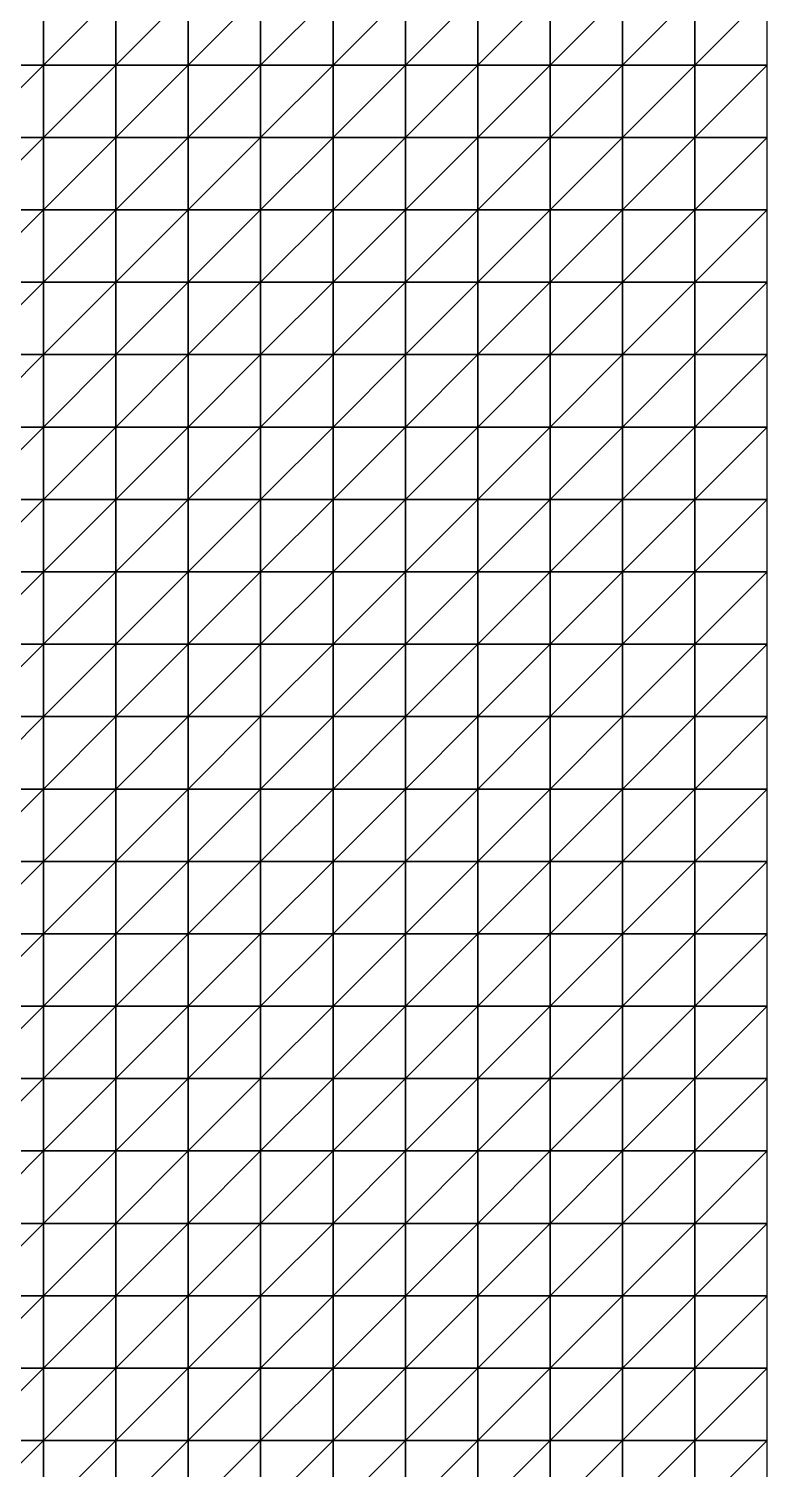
# Model space of a CAD drawing. Header units: metres. Extents: x 351000 to 353000, y 7455000 to 7457000.
# Drawn here: x 352744.9 to 353000, y 7455490.1 to 7455987.5 of the extents above; entities that cross this region are included whole.
import ezdxf

# ---------------------------------------------------------------- set-up
doc = ezdxf.new("R2010")
doc.units = ezdxf.units.M

msp = doc.modelspace()

# ---------------------------------------------------------------- linework, layer by layer
at = {"layer": 'BASE_OF_LEACHED_CAP_BOLC'}
for points in [[(352725, 7455975, 1248.95), (352750, 7455975, 1246.08), (352750, 7456000, 1250.27)], [(352725, 7455975, 1248.95), (352750, 7456000, 1250.27), (352725, 7456000, 1252.49)], [(352750, 7455975, 1246.08), (352775, 7455975, 1243.37), (352775, 7456000, 1247.84)], [(352750, 7455975, 1246.08), (352775, 7456000, 1247.84), (352750, 7456000, 1250.27)], [(352775, 7455975, 1243.37), (352800, 7455975, 1240.85), (352800, 7456000, 1245.15)], [(352775, 7455975, 1243.37), (352800, 7456000, 1245.15), (352775, 7456000, 1247.84)], [(352800, 7455975, 1240.85), (352825, 7455975, 1238.52), (352825, 7456000, 1242.19)], [(352800, 7455975, 1240.85), (352825, 7456000, 1242.19), (352800, 7456000, 1245.15)], [(352825, 7455975, 1238.52), (352850, 7455975, 1236.4), (352850, 7456000, 1239)], [(352825, 7455975, 1238.52), (352850, 7456000, 1239), (352825, 7456000, 1242.19)], [(352850, 7455975, 1236.4), (352875, 7455975, 1234.53), (352875, 7456000, 1235.7)], [(352850, 7455975, 1236.4), (352875, 7456000, 1235.7), (352850, 7456000, 1239)], [(352875, 7455975, 1234.53), (352900, 7455975, 1233.08), (352900, 7456000, 1232.57)], [(352875, 7455975, 1234.53), (352900, 7456000, 1232.57), (352875, 7456000, 1235.7)], [(352900, 7455975, 1233.08), (352925, 7455975, 1232.23), (352925, 7456000, 1229.97)], [(352900, 7455975, 1233.08), (352925, 7456000, 1229.97), (352900, 7456000, 1232.57)], [(352925, 7455975, 1232.23), (352950, 7455975, 1232.13), (352950, 7456000, 1228.21)], [(352925, 7455975, 1232.23), (352950, 7456000, 1228.21), (352925, 7456000, 1229.97)], [(352950, 7455975, 1232.13), (352975, 7455975, 1232.8), (352975, 7456000, 1227.47)], [(352950, 7455975, 1232.13), (352975, 7456000, 1227.47), (352950, 7456000, 1228.21)], [(352975, 7455975, 1232.8), (353000, 7455975, 1234.09), (353000, 7456000, 1227.73)], [(352975, 7455975, 1232.8), (353000, 7456000, 1227.73), (352975, 7456000, 1227.47)], [(352725, 7455950, 1245.05), (352750, 7455950, 1241.58), (352750, 7455975, 1246.08)], [(352725, 7455950, 1245.05), (352750, 7455975, 1246.08), (352725, 7455975, 1248.95)], [(352750, 7455950, 1241.58), (352775, 7455950, 1238.67), (352775, 7455975, 1243.37)], [(352750, 7455950, 1241.58), (352775, 7455975, 1243.37), (352750, 7455975, 1246.08)], [(352775, 7455950, 1238.67), (352800, 7455950, 1236.39), (352800, 7455975, 1240.85)], [(352775, 7455950, 1238.67), (352800, 7455975, 1240.85), (352775, 7455975, 1243.37)], [(352800, 7455950, 1236.39), (352825, 7455950, 1234.8), (352825, 7455975, 1238.52)], [(352800, 7455950, 1236.39), (352825, 7455975, 1238.52), (352800, 7455975, 1240.85)], [(352825, 7455950, 1234.8), (352850, 7455950, 1233.87), (352850, 7455975, 1236.4)], [(352825, 7455950, 1234.8), (352850, 7455975, 1236.4), (352825, 7455975, 1238.52)], [(352850, 7455950, 1233.87), (352875, 7455950, 1233.55), (352875, 7455975, 1234.53)], [(352850, 7455950, 1233.87), (352875, 7455975, 1234.53), (352850, 7455975, 1236.4)], [(352875, 7455950, 1233.55), (352900, 7455950, 1233.89), (352900, 7455975, 1233.08)], [(352875, 7455950, 1233.55), (352900, 7455975, 1233.08), (352875, 7455975, 1234.53)], [(352900, 7455950, 1233.89), (352925, 7455950, 1234.91), (352925, 7455975, 1232.23)], [(352900, 7455950, 1233.89), (352925, 7455975, 1232.23), (352900, 7455975, 1233.08)], [(352925, 7455950, 1234.91), (352950, 7455950, 1236.58), (352950, 7455975, 1232.13)], [(352925, 7455950, 1234.91), (352950, 7455975, 1232.13), (352925, 7455975, 1232.23)], [(352950, 7455950, 1236.58), (352975, 7455950, 1238.77), (352975, 7455975, 1232.8)], [(352950, 7455950, 1236.58), (352975, 7455975, 1232.8), (352950, 7455975, 1232.13)], [(352975, 7455950, 1238.77), (353000, 7455950, 1241.19), (353000, 7455975, 1234.09)], [(352975, 7455950, 1238.77), (353000, 7455975, 1234.09), (352975, 7455975, 1232.8)], [(352725, 7455925, 1241.48), (352750, 7455925, 1237.51), (352750, 7455950, 1241.58)], [(352725, 7455925, 1241.48), (352750, 7455950, 1241.58), (352725, 7455950, 1245.05)], [(352750, 7455925, 1237.51), (352775, 7455925, 1234.46), (352775, 7455950, 1238.67)], [(352750, 7455925, 1237.51), (352775, 7455950, 1238.67), (352750, 7455950, 1241.58)], [(352775, 7455925, 1234.46), (352800, 7455925, 1232.47), (352800, 7455950, 1236.39)], [(352775, 7455925, 1234.46), (352800, 7455950, 1236.39), (352775, 7455950, 1238.67)], [(352800, 7455925, 1232.47), (352825, 7455925, 1231.62), (352825, 7455950, 1234.8)], [(352800, 7455925, 1232.47), (352825, 7455950, 1234.8), (352800, 7455950, 1236.39)], [(352825, 7455925, 1231.62), (352850, 7455925, 1231.84), (352850, 7455950, 1233.87)], [(352825, 7455925, 1231.62), (352850, 7455950, 1233.87), (352825, 7455950, 1234.8)], [(352850, 7455925, 1231.84), (352875, 7455925, 1233.03), (352875, 7455950, 1233.55)], [(352850, 7455925, 1231.84), (352875, 7455950, 1233.55), (352850, 7455950, 1233.87)], [(352875, 7455925, 1233.03), (352900, 7455925, 1235.07), (352900, 7455950, 1233.89)], [(352875, 7455925, 1233.03), (352900, 7455950, 1233.89), (352875, 7455950, 1233.55)], [(352900, 7455925, 1235.07), (352925, 7455925, 1237.87), (352925, 7455950, 1234.91)], [(352900, 7455925, 1235.07), (352925, 7455950, 1234.91), (352900, 7455950, 1233.89)], [(352925, 7455925, 1237.87), (352950, 7455925, 1241.24), (352950, 7455950, 1236.58)], [(352925, 7455925, 1237.87), (352950, 7455950, 1236.58), (352925, 7455950, 1234.91)], [(352950, 7455925, 1241.24), (352975, 7455925, 1244.88), (352975, 7455950, 1238.77)], [(352950, 7455925, 1241.24), (352975, 7455950, 1238.77), (352950, 7455950, 1236.58)], [(352975, 7455925, 1244.88), (353000, 7455925, 1248.41), (353000, 7455950, 1241.19)], [(352975, 7455925, 1244.88), (353000, 7455950, 1241.19), (352975, 7455950, 1238.77)], [(352725, 7455900, 1238.88), (352750, 7455900, 1234.54), (352750, 7455925, 1237.51)], [(352725, 7455900, 1238.88), (352750, 7455925, 1237.51), (352725, 7455925, 1241.48)], [(352750, 7455900, 1234.54), (352775, 7455900, 1231.41), (352775, 7455925, 1234.46)], [(352750, 7455900, 1234.54), (352775, 7455925, 1234.46), (352750, 7455925, 1237.51)], [(352775, 7455900, 1231.41), (352800, 7455900, 1229.69), (352800, 7455925, 1232.47)], [(352775, 7455900, 1231.41), (352800, 7455925, 1232.47), (352775, 7455925, 1234.46)], [(352800, 7455900, 1229.69), (352825, 7455900, 1229.48), (352825, 7455925, 1231.62)], [(352800, 7455900, 1229.69), (352825, 7455925, 1231.62), (352800, 7455925, 1232.47)], [(352825, 7455900, 1229.48), (352850, 7455900, 1230.68), (352850, 7455925, 1231.84)], [(352825, 7455900, 1229.48), (352850, 7455925, 1231.84), (352825, 7455925, 1231.62)], [(352850, 7455900, 1230.68), (352875, 7455900, 1233.13), (352875, 7455925, 1233.03)], [(352850, 7455900, 1230.68), (352875, 7455925, 1233.03), (352850, 7455925, 1231.84)], [(352875, 7455900, 1233.13), (352900, 7455900, 1236.62), (352900, 7455925, 1235.07)], [(352875, 7455900, 1233.13), (352900, 7455925, 1235.07), (352875, 7455925, 1233.03)], [(352900, 7455900, 1236.62), (352925, 7455900, 1240.92), (352925, 7455925, 1237.87)], [(352900, 7455900, 1236.62), (352925, 7455925, 1237.87), (352900, 7455925, 1235.07)], [(352925, 7455900, 1240.92), (352950, 7455900, 1245.72), (352950, 7455925, 1241.24)], [(352925, 7455900, 1240.92), (352950, 7455925, 1241.24), (352925, 7455925, 1237.87)], [(352950, 7455900, 1245.72), (352975, 7455900, 1250.58), (352975, 7455925, 1244.88)], [(352950, 7455900, 1245.72), (352975, 7455925, 1244.88), (352950, 7455925, 1241.24)], [(352975, 7455900, 1250.58), (353000, 7455900, 1255.06), (353000, 7455925, 1248.41)], [(352975, 7455900, 1250.58), (353000, 7455925, 1248.41), (352975, 7455925, 1244.88)], [(352725, 7455875, 1237.72), (352750, 7455875, 1233.14), (352750, 7455900, 1234.54)], [(352725, 7455875, 1237.72), (352750, 7455900, 1234.54), (352725, 7455900, 1238.88)], [(352750, 7455875, 1233.14), (352775, 7455875, 1229.98), (352775, 7455900, 1231.41)], [(352750, 7455875, 1233.14), (352775, 7455900, 1231.41), (352750, 7455900, 1234.54)], [(352775, 7455875, 1229.98), (352800, 7455875, 1228.47), (352800, 7455900, 1229.69)], [(352775, 7455875, 1229.98), (352800, 7455900, 1229.69), (352775, 7455900, 1231.41)], [(352800, 7455875, 1228.47), (352825, 7455875, 1228.71), (352825, 7455900, 1229.48)], [(352800, 7455875, 1228.47), (352825, 7455900, 1229.48), (352800, 7455900, 1229.69)], [(352825, 7455875, 1228.71), (352850, 7455875, 1230.61), (352850, 7455900, 1230.68)], [(352825, 7455875, 1228.71), (352850, 7455900, 1230.68), (352825, 7455900, 1229.48)], [(352850, 7455875, 1230.61), (352875, 7455875, 1233.94), (352875, 7455900, 1233.13)], [(352850, 7455875, 1230.61), (352875, 7455900, 1233.13), (352850, 7455900, 1230.68)], [(352875, 7455875, 1233.94), (352900, 7455875, 1238.44), (352900, 7455900, 1236.62)], [(352875, 7455875, 1233.94), (352900, 7455900, 1236.62), (352875, 7455900, 1233.13)], [(352900, 7455875, 1238.44), (352925, 7455875, 1243.79), (352925, 7455900, 1240.92)], [(352900, 7455875, 1238.44), (352925, 7455900, 1240.92), (352900, 7455900, 1236.62)], [(352925, 7455875, 1243.79), (352950, 7455875, 1249.58), (352950, 7455900, 1245.72)], [(352925, 7455875, 1243.79), (352950, 7455900, 1245.72), (352925, 7455900, 1240.92)], [(352950, 7455875, 1249.58), (352975, 7455875, 1255.32), (352975, 7455900, 1250.58)], [(352950, 7455875, 1249.58), (352975, 7455900, 1250.58), (352950, 7455900, 1245.72)], [(352975, 7455875, 1255.32), (353000, 7455875, 1260.47), (353000, 7455900, 1255.06)], [(352975, 7455875, 1255.32), (353000, 7455900, 1255.06), (352975, 7455900, 1250.58)], [(352725, 7455850, 1238.22), (352750, 7455850, 1233.56), (352750, 7455875, 1233.14)], [(352725, 7455850, 1238.22), (352750, 7455875, 1233.14), (352725, 7455875, 1237.72)], [(352750, 7455850, 1233.56), (352775, 7455850, 1230.41), (352775, 7455875, 1229.98)], [(352750, 7455850, 1233.56), (352775, 7455875, 1229.98), (352750, 7455875, 1233.14)], [(352775, 7455850, 1230.41), (352800, 7455850, 1229.01), (352800, 7455875, 1228.47)], [(352775, 7455850, 1230.41), (352800, 7455875, 1228.47), (352775, 7455875, 1229.98)], [(352800, 7455850, 1229.01), (352825, 7455850, 1229.46), (352825, 7455875, 1228.71)], [(352800, 7455850, 1229.01), (352825, 7455875, 1228.71), (352800, 7455875, 1228.47)], [(352825, 7455850, 1229.46), (352850, 7455850, 1231.69), (352850, 7455875, 1230.61)], [(352825, 7455850, 1229.46), (352850, 7455875, 1230.61), (352825, 7455875, 1228.71)], [(352850, 7455850, 1231.69), (352875, 7455850, 1235.43), (352875, 7455875, 1233.94)], [(352850, 7455850, 1231.69), (352875, 7455875, 1233.94), (352850, 7455875, 1230.61)], [(352875, 7455850, 1235.43), (352900, 7455850, 1240.41), (352900, 7455875, 1238.44)], [(352875, 7455850, 1235.43), (352900, 7455875, 1238.44), (352875, 7455875, 1233.94)], [(352900, 7455850, 1240.41), (352925, 7455850, 1246.24), (352925, 7455875, 1243.79)], [(352900, 7455850, 1240.41), (352925, 7455875, 1243.79), (352900, 7455875, 1238.44)], [(352925, 7455850, 1246.24), (352950, 7455850, 1252.5), (352950, 7455875, 1249.58)], [(352925, 7455850, 1246.24), (352950, 7455875, 1249.58), (352925, 7455875, 1243.79)], [(352950, 7455850, 1252.5), (352975, 7455850, 1258.64), (352975, 7455875, 1255.32)], [(352950, 7455850, 1252.5), (352975, 7455875, 1255.32), (352950, 7455875, 1249.58)], [(352975, 7455850, 1258.64), (353000, 7455850, 1264.13), (353000, 7455875, 1260.47)], [(352975, 7455850, 1258.64), (353000, 7455875, 1260.47), (352975, 7455875, 1255.32)], [(352725, 7455825, 1240.37), (352750, 7455825, 1235.77), (352750, 7455850, 1233.56)], [(352725, 7455825, 1240.37), (352750, 7455850, 1233.56), (352725, 7455850, 1238.22)], [(352750, 7455825, 1235.77), (352775, 7455825, 1232.65), (352775, 7455850, 1230.41)], [(352750, 7455825, 1235.77), (352775, 7455850, 1230.41), (352750, 7455850, 1233.56)], [(352775, 7455825, 1232.65), (352800, 7455825, 1231.26), (352800, 7455850, 1229.01)], [(352775, 7455825, 1232.65), (352800, 7455850, 1229.01), (352775, 7455850, 1230.41)], [(352800, 7455825, 1231.26), (352825, 7455825, 1231.69), (352825, 7455850, 1229.46)], [(352800, 7455825, 1231.26), (352825, 7455850, 1229.46), (352800, 7455850, 1229.01)], [(352825, 7455825, 1231.69), (352850, 7455825, 1233.85), (352850, 7455850, 1231.69)], [(352825, 7455825, 1231.69), (352850, 7455850, 1231.69), (352825, 7455850, 1229.46)], [(352850, 7455825, 1233.85), (352875, 7455825, 1237.51), (352875, 7455850, 1235.43)], [(352850, 7455825, 1233.85), (352875, 7455850, 1235.43), (352850, 7455850, 1231.69)], [(352875, 7455825, 1237.51), (352900, 7455825, 1242.37), (352900, 7455850, 1240.41)], [(352875, 7455825, 1237.51), (352900, 7455850, 1240.41), (352875, 7455850, 1235.43)], [(352900, 7455825, 1242.37), (352925, 7455825, 1248.09), (352925, 7455850, 1246.24)], [(352900, 7455825, 1242.37), (352925, 7455850, 1246.24), (352900, 7455850, 1240.41)], [(352925, 7455825, 1248.09), (352950, 7455825, 1254.23), (352950, 7455850, 1252.5)], [(352925, 7455825, 1248.09), (352950, 7455850, 1252.5), (352925, 7455850, 1246.24)], [(352950, 7455825, 1254.23), (352975, 7455825, 1260.27), (352975, 7455850, 1258.64)], [(352950, 7455825, 1254.23), (352975, 7455850, 1258.64), (352950, 7455850, 1252.5)], [(352975, 7455825, 1260.27), (353000, 7455825, 1265.72), (353000, 7455850, 1264.13)], [(352975, 7455825, 1260.27), (353000, 7455850, 1264.13), (352975, 7455850, 1258.64)], [(352725, 7455800, 1243.86), (352750, 7455800, 1239.49), (352750, 7455825, 1235.77)], [(352725, 7455800, 1243.86), (352750, 7455825, 1235.77), (352725, 7455825, 1240.37)], [(352750, 7455800, 1239.49), (352775, 7455800, 1236.47), (352775, 7455825, 1232.65)], [(352750, 7455800, 1239.49), (352775, 7455825, 1232.65), (352750, 7455825, 1235.77)], [(352775, 7455800, 1236.47), (352800, 7455800, 1235.01), (352800, 7455825, 1231.26)], [(352775, 7455800, 1236.47), (352800, 7455825, 1231.26), (352775, 7455825, 1232.65)], [(352800, 7455800, 1235.01), (352825, 7455800, 1235.19), (352825, 7455825, 1231.69)], [(352800, 7455800, 1235.01), (352825, 7455825, 1231.69), (352800, 7455825, 1231.26)], [(352825, 7455800, 1235.19), (352850, 7455800, 1236.94), (352850, 7455825, 1233.85)], [(352825, 7455800, 1235.19), (352850, 7455825, 1233.85), (352825, 7455825, 1231.69)], [(352850, 7455800, 1236.94), (352875, 7455800, 1240.04), (352875, 7455825, 1237.51)], [(352850, 7455800, 1236.94), (352875, 7455825, 1237.51), (352850, 7455825, 1233.85)], [(352875, 7455800, 1240.04), (352900, 7455800, 1244.25), (352900, 7455825, 1242.37)], [(352875, 7455800, 1240.04), (352900, 7455825, 1242.37), (352875, 7455825, 1237.51)], [(352900, 7455800, 1244.25), (352925, 7455800, 1249.26), (352925, 7455825, 1248.09)], [(352900, 7455800, 1244.25), (352925, 7455825, 1248.09), (352900, 7455825, 1242.37)], [(352925, 7455800, 1249.26), (352950, 7455800, 1254.72), (352950, 7455825, 1254.23)], [(352925, 7455800, 1249.26), (352950, 7455825, 1254.23), (352925, 7455825, 1248.09)], [(352950, 7455800, 1254.72), (352975, 7455800, 1260.17), (352975, 7455825, 1260.27)], [(352950, 7455800, 1254.72), (352975, 7455825, 1260.27), (352950, 7455825, 1254.23)], [(352975, 7455800, 1260.17), (353000, 7455800, 1265.19), (353000, 7455825, 1265.72)], [(352975, 7455800, 1260.17), (353000, 7455825, 1265.72), (352975, 7455825, 1260.27)], [(352725, 7455775, 1248.24), (352750, 7455775, 1244.25), (352750, 7455800, 1239.49)], [(352725, 7455775, 1248.24), (352750, 7455800, 1239.49), (352725, 7455800, 1243.86)], [(352750, 7455775, 1244.25), (352775, 7455775, 1241.42), (352775, 7455800, 1236.47)], [(352750, 7455775, 1244.25), (352775, 7455800, 1236.47), (352750, 7455800, 1239.49)], [(352775, 7455775, 1241.42), (352800, 7455775, 1239.88), (352800, 7455800, 1235.01)], [(352775, 7455775, 1241.42), (352800, 7455800, 1235.01), (352775, 7455800, 1236.47)], [(352800, 7455775, 1239.88), (352825, 7455775, 1239.68), (352825, 7455800, 1235.19)], [(352800, 7455775, 1239.88), (352825, 7455800, 1235.19), (352800, 7455800, 1235.01)], [(352825, 7455775, 1239.68), (352850, 7455775, 1240.74), (352850, 7455800, 1236.94)], [(352825, 7455775, 1239.68), (352850, 7455800, 1236.94), (352825, 7455800, 1235.19)], [(352850, 7455775, 1240.74), (352875, 7455775, 1242.91), (352875, 7455800, 1240.04)], [(352850, 7455775, 1240.74), (352875, 7455800, 1240.04), (352850, 7455800, 1236.94)], [(352875, 7455775, 1242.91), (352900, 7455775, 1246), (352900, 7455800, 1244.25)], [(352875, 7455775, 1242.91), (352900, 7455800, 1244.25), (352875, 7455800, 1240.04)], [(352900, 7455775, 1246), (352925, 7455775, 1249.82), (352925, 7455800, 1249.26)], [(352900, 7455775, 1246), (352925, 7455800, 1249.26), (352900, 7455800, 1244.25)], [(352925, 7455775, 1249.82), (352950, 7455775, 1254.1), (352950, 7455800, 1254.72)], [(352925, 7455775, 1249.82), (352950, 7455800, 1254.72), (352925, 7455800, 1249.26)], [(352950, 7455775, 1254.1), (352975, 7455775, 1258.53), (352975, 7455800, 1260.17)], [(352950, 7455775, 1254.1), (352975, 7455800, 1260.17), (352950, 7455800, 1254.72)], [(352975, 7455775, 1258.53), (353000, 7455775, 1262.79), (353000, 7455800, 1265.19)], [(352975, 7455775, 1258.53), (353000, 7455800, 1265.19), (352975, 7455800, 1260.17)], [(352725, 7455750, 1252.93), (352750, 7455750, 1249.51), (352750, 7455775, 1244.25)], [(352725, 7455750, 1252.93), (352750, 7455775, 1244.25), (352725, 7455775, 1248.24)], [(352750, 7455750, 1249.51), (352775, 7455750, 1247), (352775, 7455775, 1241.42)], [(352750, 7455750, 1249.51), (352775, 7455775, 1241.42), (352750, 7455775, 1244.25)], [(352775, 7455750, 1247), (352800, 7455750, 1245.43), (352800, 7455775, 1239.88)], [(352775, 7455750, 1247), (352800, 7455775, 1239.88), (352775, 7455775, 1241.42)], [(352800, 7455750, 1245.43), (352825, 7455750, 1244.8), (352825, 7455775, 1239.68)], [(352800, 7455750, 1245.43), (352825, 7455775, 1239.68), (352800, 7455775, 1239.88)], [(352825, 7455750, 1244.8), (352850, 7455750, 1245.03), (352850, 7455775, 1240.74)], [(352825, 7455750, 1244.8), (352850, 7455775, 1240.74), (352825, 7455775, 1239.68)], [(352850, 7455750, 1245.03), (352875, 7455750, 1246.03), (352875, 7455775, 1242.91)], [(352850, 7455750, 1245.03), (352875, 7455775, 1242.91), (352850, 7455775, 1240.74)], [(352875, 7455750, 1246.03), (352900, 7455750, 1247.7), (352900, 7455775, 1246)], [(352875, 7455750, 1246.03), (352900, 7455775, 1246), (352875, 7455775, 1242.91)], [(352900, 7455750, 1247.7), (352925, 7455750, 1249.96), (352925, 7455775, 1249.82)], [(352900, 7455750, 1247.7), (352925, 7455775, 1249.82), (352900, 7455775, 1246)], [(352925, 7455750, 1249.96), (352950, 7455750, 1252.7), (352950, 7455775, 1254.1)], [(352925, 7455750, 1249.96), (352950, 7455775, 1254.1), (352925, 7455775, 1249.82)], [(352950, 7455750, 1252.7), (352975, 7455750, 1255.76), (352975, 7455775, 1258.53)], [(352950, 7455750, 1252.7), (352975, 7455775, 1258.53), (352950, 7455775, 1254.1)], [(352975, 7455750, 1255.76), (353000, 7455750, 1258.98), (353000, 7455775, 1262.79)], [(352975, 7455750, 1255.76), (353000, 7455775, 1262.79), (352975, 7455775, 1258.53)], [(352725, 7455725, 1257.36), (352750, 7455725, 1254.72), (352750, 7455750, 1249.51)], [(352725, 7455725, 1257.36), (352750, 7455750, 1249.51), (352725, 7455750, 1252.93)], [(352750, 7455725, 1254.72), (352775, 7455725, 1252.71), (352775, 7455750, 1247)], [(352750, 7455725, 1254.72), (352775, 7455750, 1247), (352750, 7455750, 1249.51)], [(352775, 7455725, 1252.71), (352800, 7455725, 1251.24), (352800, 7455750, 1245.43)], [(352775, 7455725, 1252.71), (352800, 7455750, 1245.43), (352775, 7455750, 1247)], [(352800, 7455725, 1251.24), (352825, 7455725, 1250.24), (352825, 7455750, 1244.8)], [(352800, 7455725, 1251.24), (352825, 7455750, 1244.8), (352800, 7455750, 1245.43)], [(352825, 7455725, 1250.24), (352850, 7455725, 1249.63), (352850, 7455750, 1245.03)], [(352825, 7455725, 1250.24), (352850, 7455750, 1245.03), (352825, 7455750, 1244.8)], [(352850, 7455725, 1249.63), (352875, 7455725, 1249.36), (352875, 7455750, 1246.03)], [(352850, 7455725, 1249.63), (352875, 7455750, 1246.03), (352850, 7455750, 1245.03)], [(352875, 7455725, 1249.36), (352900, 7455725, 1249.45), (352900, 7455750, 1247.7)], [(352875, 7455725, 1249.36), (352900, 7455750, 1247.7), (352875, 7455750, 1246.03)], [(352900, 7455725, 1249.45), (352925, 7455725, 1249.95), (352925, 7455750, 1249.96)], [(352900, 7455725, 1249.45), (352925, 7455750, 1249.96), (352900, 7455750, 1247.7)], [(352925, 7455725, 1249.95), (352950, 7455725, 1250.93), (352950, 7455750, 1252.7)], [(352925, 7455725, 1249.95), (352950, 7455750, 1252.7), (352925, 7455750, 1249.96)], [(352950, 7455725, 1250.93), (352975, 7455725, 1252.4), (352975, 7455750, 1255.76)], [(352950, 7455725, 1250.93), (352975, 7455750, 1255.76), (352950, 7455750, 1252.7)], [(352975, 7455725, 1252.4), (353000, 7455725, 1254.36), (353000, 7455750, 1258.98)], [(352975, 7455725, 1252.4), (353000, 7455750, 1258.98), (352975, 7455750, 1255.76)], [(352725, 7455700, 1261.07), (352750, 7455700, 1259.39), (352750, 7455725, 1254.72)], [(352725, 7455700, 1261.07), (352750, 7455725, 1254.72), (352725, 7455725, 1257.36)], [(352750, 7455700, 1259.39), (352775, 7455700, 1258.07), (352775, 7455725, 1252.71)], [(352750, 7455700, 1259.39), (352775, 7455725, 1252.71), (352750, 7455725, 1254.72)], [(352775, 7455700, 1258.07), (352800, 7455700, 1256.9), (352800, 7455725, 1251.24)], [(352775, 7455700, 1258.07), (352800, 7455725, 1251.24), (352775, 7455725, 1252.71)], [(352800, 7455700, 1256.9), (352825, 7455700, 1255.69), (352825, 7455725, 1250.24)], [(352800, 7455700, 1256.9), (352825, 7455725, 1250.24), (352800, 7455725, 1251.24)], [(352825, 7455700, 1255.69), (352850, 7455700, 1254.35), (352850, 7455725, 1249.63)], [(352825, 7455700, 1255.69), (352850, 7455725, 1249.63), (352825, 7455725, 1250.24)], [(352850, 7455700, 1254.35), (352875, 7455700, 1252.88), (352875, 7455725, 1249.36)], [(352850, 7455700, 1254.35), (352875, 7455725, 1249.36), (352850, 7455725, 1249.63)], [(352875, 7455700, 1252.88), (352900, 7455700, 1251.4), (352900, 7455725, 1249.45)], [(352875, 7455700, 1252.88), (352900, 7455725, 1249.45), (352875, 7455725, 1249.36)], [(352900, 7455700, 1251.4), (352925, 7455700, 1250.12), (352925, 7455725, 1249.95)], [(352900, 7455700, 1251.4), (352925, 7455725, 1249.95), (352900, 7455725, 1249.45)], [(352925, 7455700, 1250.12), (352950, 7455700, 1249.25), (352950, 7455725, 1250.93)], [(352925, 7455700, 1250.12), (352950, 7455725, 1250.93), (352925, 7455725, 1249.95)], [(352950, 7455700, 1249.25), (352975, 7455700, 1249.03), (352975, 7455725, 1252.4)], [(352950, 7455700, 1249.25), (352975, 7455725, 1252.4), (352950, 7455725, 1250.93)], [(352975, 7455700, 1249.03), (353000, 7455700, 1249.61), (353000, 7455725, 1254.36)], [(352975, 7455700, 1249.03), (353000, 7455725, 1254.36), (352975, 7455725, 1252.4)], [(352725, 7455675, 1263.7), (352750, 7455675, 1263.16), (352750, 7455700, 1259.39)], [(352725, 7455675, 1263.7), (352750, 7455700, 1259.39), (352725, 7455700, 1261.07)], [(352750, 7455675, 1263.16), (352775, 7455675, 1262.74), (352775, 7455700, 1258.07)], [(352750, 7455675, 1263.16), (352775, 7455700, 1258.07), (352750, 7455700, 1259.39)], [(352775, 7455675, 1262.74), (352800, 7455675, 1262.08), (352800, 7455700, 1256.9)], [(352775, 7455675, 1262.74), (352800, 7455700, 1256.9), (352775, 7455700, 1258.07)], [(352800, 7455675, 1262.08), (352825, 7455675, 1260.88), (352825, 7455700, 1255.69)], [(352800, 7455675, 1262.08), (352825, 7455700, 1255.69), (352800, 7455700, 1256.9)], [(352825, 7455675, 1260.88), (352850, 7455675, 1259.03), (352850, 7455700, 1254.35)], [(352825, 7455675, 1260.88), (352850, 7455700, 1254.35), (352825, 7455700, 1255.69)], [(352850, 7455675, 1259.03), (352875, 7455675, 1256.56), (352875, 7455700, 1252.88)], [(352850, 7455675, 1259.03), (352875, 7455700, 1252.88), (352850, 7455700, 1254.35)], [(352875, 7455675, 1256.56), (352900, 7455675, 1253.68), (352900, 7455700, 1251.4)], [(352875, 7455675, 1256.56), (352900, 7455700, 1251.4), (352875, 7455700, 1252.88)], [(352900, 7455675, 1253.68), (352925, 7455675, 1250.73), (352925, 7455700, 1250.12)], [(352900, 7455675, 1253.68), (352925, 7455700, 1250.12), (352900, 7455700, 1251.4)], [(352925, 7455675, 1250.73), (352950, 7455675, 1248.11), (352950, 7455700, 1249.25)], [(352925, 7455675, 1250.73), (352950, 7455700, 1249.25), (352925, 7455700, 1250.12)], [(352950, 7455675, 1248.11), (352975, 7455675, 1246.2), (352975, 7455700, 1249.03)], [(352950, 7455675, 1248.11), (352975, 7455700, 1249.03), (352950, 7455700, 1249.25)], [(352975, 7455675, 1246.2), (353000, 7455675, 1245.36), (353000, 7455700, 1249.61)], [(352975, 7455675, 1246.2), (353000, 7455700, 1249.61), (352975, 7455700, 1249.03)], [(352725, 7455650, 1265.07), (352750, 7455650, 1265.79), (352750, 7455675, 1263.16)], [(352725, 7455650, 1265.07), (352750, 7455675, 1263.16), (352725, 7455675, 1263.7)], [(352750, 7455650, 1265.79), (352775, 7455650, 1266.45), (352775, 7455675, 1262.74)], [(352750, 7455650, 1265.79), (352775, 7455675, 1262.74), (352750, 7455675, 1263.16)], [(352775, 7455650, 1266.45), (352800, 7455650, 1266.51), (352800, 7455675, 1262.08)], [(352775, 7455650, 1266.45), (352800, 7455675, 1262.08), (352775, 7455675, 1262.74)], [(352800, 7455650, 1266.51), (352825, 7455650, 1265.59), (352825, 7455675, 1260.88)], [(352800, 7455650, 1266.51), (352825, 7455675, 1260.88), (352800, 7455675, 1262.08)], [(352825, 7455650, 1265.59), (352850, 7455650, 1263.51), (352850, 7455675, 1259.03)], [(352825, 7455650, 1265.59), (352850, 7455675, 1259.03), (352825, 7455675, 1260.88)], [(352850, 7455650, 1263.51), (352875, 7455650, 1260.34), (352875, 7455675, 1256.56)], [(352850, 7455650, 1263.51), (352875, 7455675, 1256.56), (352850, 7455675, 1259.03)], [(352875, 7455650, 1260.34), (352900, 7455650, 1256.34), (352900, 7455675, 1253.68)], [(352875, 7455650, 1260.34), (352900, 7455675, 1253.68), (352875, 7455675, 1256.56)], [(352900, 7455650, 1256.34), (352925, 7455650, 1251.99), (352925, 7455675, 1250.73)], [(352900, 7455650, 1256.34), (352925, 7455675, 1250.73), (352900, 7455675, 1253.68)], [(352925, 7455650, 1251.99), (352950, 7455650, 1247.8), (352950, 7455675, 1248.11)], [(352925, 7455650, 1251.99), (352950, 7455675, 1248.11), (352925, 7455675, 1250.73)], [(352950, 7455650, 1247.8), (352975, 7455650, 1244.34), (352975, 7455675, 1246.2)], [(352950, 7455650, 1247.8), (352975, 7455675, 1246.2), (352950, 7455675, 1248.11)], [(352975, 7455650, 1244.34), (353000, 7455650, 1242.11), (353000, 7455675, 1245.36)], [(352975, 7455650, 1244.34), (353000, 7455675, 1245.36), (352975, 7455675, 1246.2)], [(352725, 7455625, 1265.17), (352750, 7455625, 1267.21), (352750, 7455650, 1265.79)], [(352725, 7455625, 1265.17), (352750, 7455650, 1265.79), (352725, 7455650, 1265.07)], [(352750, 7455625, 1267.21), (352775, 7455625, 1269.05), (352775, 7455650, 1266.45)], [(352750, 7455625, 1267.21), (352775, 7455650, 1266.45), (352750, 7455650, 1265.79)], [(352775, 7455625, 1269.05), (352800, 7455625, 1270.02), (352800, 7455650, 1266.51)], [(352775, 7455625, 1269.05), (352800, 7455650, 1266.51), (352775, 7455650, 1266.45)], [(352800, 7455625, 1270.02), (352825, 7455625, 1269.62), (352825, 7455650, 1265.59)], [(352800, 7455625, 1270.02), (352825, 7455650, 1265.59), (352800, 7455650, 1266.51)], [(352825, 7455625, 1269.62), (352850, 7455625, 1267.63), (352850, 7455650, 1263.51)], [(352825, 7455625, 1269.62), (352850, 7455650, 1263.51), (352825, 7455650, 1265.59)], [(352850, 7455625, 1267.63), (352875, 7455625, 1264.09), (352875, 7455650, 1260.34)], [(352850, 7455625, 1267.63), (352875, 7455650, 1260.34), (352850, 7455650, 1263.51)], [(352875, 7455625, 1264.09), (352900, 7455625, 1259.35), (352900, 7455650, 1256.34)], [(352875, 7455625, 1264.09), (352900, 7455650, 1256.34), (352875, 7455650, 1260.34)], [(352900, 7455625, 1259.35), (352925, 7455625, 1253.93), (352925, 7455650, 1251.99)], [(352900, 7455625, 1259.35), (352925, 7455650, 1251.99), (352900, 7455650, 1256.34)], [(352925, 7455625, 1253.93), (352950, 7455625, 1248.49), (352950, 7455650, 1247.8)], [(352925, 7455625, 1253.93), (352950, 7455650, 1247.8), (352925, 7455650, 1251.99)], [(352950, 7455625, 1248.49), (352975, 7455625, 1243.7), (352975, 7455650, 1244.34)], [(352950, 7455625, 1248.49), (352975, 7455650, 1244.34), (352950, 7455650, 1247.8)], [(352975, 7455625, 1243.7), (353000, 7455625, 1240.18), (353000, 7455650, 1242.11)], [(352975, 7455625, 1243.7), (353000, 7455650, 1242.11), (352975, 7455650, 1244.34)], [(352725, 7455600, 1264.11), (352750, 7455600, 1267.43), (352750, 7455625, 1267.21)], [(352725, 7455600, 1264.11), (352750, 7455625, 1267.21), (352725, 7455625, 1265.17)], [(352750, 7455600, 1267.43), (352775, 7455600, 1270.5), (352775, 7455625, 1269.05)], [(352750, 7455600, 1267.43), (352775, 7455625, 1269.05), (352750, 7455625, 1267.21)], [(352775, 7455600, 1270.5), (352800, 7455600, 1272.49), (352800, 7455625, 1270.02)], [(352775, 7455600, 1270.5), (352800, 7455625, 1270.02), (352775, 7455625, 1269.05)], [(352800, 7455600, 1272.49), (352825, 7455600, 1272.81), (352825, 7455625, 1269.62)], [(352800, 7455600, 1272.49), (352825, 7455625, 1269.62), (352800, 7455625, 1270.02)], [(352825, 7455600, 1272.81), (352850, 7455600, 1271.19), (352850, 7455625, 1267.63)], [(352825, 7455600, 1272.81), (352850, 7455625, 1267.63), (352825, 7455625, 1269.62)], [(352850, 7455600, 1271.19), (352875, 7455600, 1267.65), (352875, 7455625, 1264.09)], [(352850, 7455600, 1271.19), (352875, 7455625, 1264.09), (352850, 7455625, 1267.63)], [(352875, 7455600, 1267.65), (352900, 7455600, 1262.57), (352900, 7455625, 1259.35)], [(352875, 7455600, 1267.65), (352900, 7455625, 1259.35), (352875, 7455625, 1264.09)], [(352900, 7455600, 1262.57), (352925, 7455600, 1256.5), (352925, 7455625, 1253.93)], [(352900, 7455600, 1262.57), (352925, 7455625, 1253.93), (352900, 7455625, 1259.35)], [(352925, 7455600, 1256.5), (352950, 7455600, 1250.16), (352950, 7455625, 1248.49)], [(352925, 7455600, 1256.5), (352950, 7455625, 1248.49), (352925, 7455625, 1253.93)], [(352950, 7455600, 1250.16), (352975, 7455600, 1244.32), (352975, 7455625, 1243.7)], [(352950, 7455600, 1250.16), (352975, 7455625, 1243.7), (352950, 7455625, 1248.49)], [(352975, 7455600, 1244.32), (353000, 7455600, 1239.69), (353000, 7455625, 1240.18)], [(352975, 7455600, 1244.32), (353000, 7455625, 1240.18), (352975, 7455625, 1243.7)], [(352725, 7455575, 1262.1), (352750, 7455575, 1266.6), (352750, 7455600, 1267.43)], [(352725, 7455575, 1262.1), (352750, 7455600, 1267.43), (352725, 7455600, 1264.11)], [(352750, 7455575, 1266.6), (352775, 7455575, 1270.83), (352775, 7455600, 1270.5)], [(352750, 7455575, 1266.6), (352775, 7455600, 1270.5), (352750, 7455600, 1267.43)], [(352775, 7455575, 1270.83), (352800, 7455575, 1273.87), (352800, 7455600, 1272.49)], [(352775, 7455575, 1270.83), (352800, 7455600, 1272.49), (352775, 7455600, 1270.5)], [(352800, 7455575, 1273.87), (352825, 7455575, 1275.04), (352825, 7455600, 1272.81)], [(352800, 7455575, 1273.87), (352825, 7455600, 1272.81), (352800, 7455600, 1272.49)], [(352825, 7455575, 1275.04), (352850, 7455575, 1274.02), (352850, 7455600, 1271.19)], [(352825, 7455575, 1275.04), (352850, 7455600, 1271.19), (352825, 7455600, 1272.81)], [(352850, 7455575, 1274.02), (352875, 7455575, 1270.82), (352875, 7455600, 1267.65)], [(352850, 7455575, 1274.02), (352875, 7455600, 1267.65), (352850, 7455600, 1271.19)], [(352875, 7455575, 1270.82), (352900, 7455575, 1265.78), (352900, 7455600, 1262.57)], [(352875, 7455575, 1270.82), (352900, 7455600, 1262.57), (352875, 7455600, 1267.65)], [(352900, 7455575, 1265.78), (352925, 7455575, 1259.47), (352925, 7455600, 1256.5)], [(352900, 7455575, 1265.78), (352925, 7455600, 1256.5), (352900, 7455600, 1262.57)], [(352925, 7455575, 1259.47), (352950, 7455575, 1252.65), (352950, 7455600, 1250.16)], [(352925, 7455575, 1259.47), (352950, 7455600, 1250.16), (352925, 7455600, 1256.5)], [(352950, 7455575, 1252.65), (352975, 7455575, 1246.09), (352975, 7455600, 1244.32)], [(352950, 7455575, 1252.65), (352975, 7455600, 1244.32), (352950, 7455600, 1250.16)], [(352975, 7455575, 1246.09), (353000, 7455575, 1240.59), (353000, 7455600, 1239.69)], [(352975, 7455575, 1246.09), (353000, 7455600, 1239.69), (352975, 7455600, 1244.32)], [(352725, 7455550, 1259.44), (352750, 7455550, 1264.93), (352750, 7455575, 1266.6)], [(352725, 7455550, 1259.44), (352750, 7455575, 1266.6), (352725, 7455575, 1262.1)], [(352750, 7455550, 1264.93), (352775, 7455550, 1270.17), (352775, 7455575, 1270.83)], [(352750, 7455550, 1264.93), (352775, 7455575, 1270.83), (352750, 7455575, 1266.6)], [(352775, 7455550, 1270.17), (352800, 7455550, 1274.18), (352800, 7455575, 1273.87)], [(352775, 7455550, 1270.17), (352800, 7455575, 1273.87), (352775, 7455575, 1270.83)], [(352800, 7455550, 1274.18), (352825, 7455550, 1276.25), (352825, 7455575, 1275.04)], [(352800, 7455550, 1274.18), (352825, 7455575, 1275.04), (352800, 7455575, 1273.87)], [(352825, 7455550, 1276.25), (352850, 7455550, 1275.98), (352850, 7455575, 1274.02)], [(352825, 7455550, 1276.25), (352850, 7455575, 1274.02), (352825, 7455575, 1275.04)], [(352850, 7455550, 1275.98), (352875, 7455550, 1273.38), (352875, 7455575, 1270.82)], [(352850, 7455550, 1275.98), (352875, 7455575, 1270.82), (352850, 7455575, 1274.02)], [(352875, 7455550, 1273.38), (352900, 7455550, 1268.73), (352900, 7455575, 1265.78)], [(352875, 7455550, 1273.38), (352900, 7455575, 1265.78), (352875, 7455575, 1270.82)], [(352900, 7455550, 1268.73), (352925, 7455550, 1262.58), (352925, 7455575, 1259.47)], [(352900, 7455550, 1268.73), (352925, 7455575, 1259.47), (352900, 7455575, 1265.78)], [(352925, 7455550, 1262.58), (352950, 7455550, 1255.67), (352950, 7455575, 1252.65)], [(352925, 7455550, 1262.58), (352950, 7455575, 1252.65), (352925, 7455575, 1259.47)], [(352950, 7455550, 1255.67), (352975, 7455550, 1248.77), (352975, 7455575, 1246.09)], [(352950, 7455550, 1255.67), (352975, 7455575, 1246.09), (352950, 7455575, 1252.65)], [(352975, 7455550, 1248.77), (353000, 7455550, 1242.68), (353000, 7455575, 1240.59)], [(352975, 7455550, 1248.77), (353000, 7455575, 1240.59), (352975, 7455575, 1246.09)], [(352725, 7455525, 1256.45), (352750, 7455525, 1262.67), (352750, 7455550, 1264.93)], [(352725, 7455525, 1256.45), (352750, 7455550, 1264.93), (352725, 7455550, 1259.44)], [(352750, 7455525, 1262.67), (352775, 7455525, 1268.7), (352775, 7455550, 1270.17)], [(352750, 7455525, 1262.67), (352775, 7455550, 1270.17), (352750, 7455550, 1264.93)], [(352775, 7455525, 1268.7), (352800, 7455525, 1273.53), (352800, 7455550, 1274.18)], [(352775, 7455525, 1268.7), (352800, 7455550, 1274.18), (352775, 7455550, 1270.17)], [(352800, 7455525, 1273.53), (352825, 7455525, 1276.42), (352825, 7455550, 1276.25)], [(352800, 7455525, 1273.53), (352825, 7455550, 1276.25), (352800, 7455550, 1274.18)], [(352825, 7455525, 1276.42), (352850, 7455525, 1276.97), (352850, 7455550, 1275.98)], [(352825, 7455525, 1276.42), (352850, 7455550, 1275.98), (352825, 7455550, 1276.25)], [(352850, 7455525, 1276.97), (352875, 7455525, 1275.13), (352875, 7455550, 1273.38)], [(352850, 7455525, 1276.97), (352875, 7455550, 1273.38), (352850, 7455550, 1275.98)], [(352875, 7455525, 1275.13), (352900, 7455525, 1271.15), (352900, 7455550, 1268.73)], [(352875, 7455525, 1275.13), (352900, 7455550, 1268.73), (352875, 7455550, 1273.38)], [(352900, 7455525, 1271.15), (352925, 7455525, 1265.51), (352925, 7455550, 1262.58)], [(352900, 7455525, 1271.15), (352925, 7455550, 1262.58), (352900, 7455550, 1268.73)], [(352925, 7455525, 1265.51), (352950, 7455525, 1258.88), (352950, 7455550, 1255.67)], [(352925, 7455525, 1265.51), (352950, 7455550, 1255.67), (352925, 7455550, 1262.58)], [(352950, 7455525, 1258.88), (352975, 7455525, 1252.01), (352975, 7455550, 1248.77)], [(352950, 7455525, 1258.88), (352975, 7455550, 1248.77), (352950, 7455550, 1255.67)], [(352975, 7455525, 1252.01), (353000, 7455525, 1245.65), (353000, 7455550, 1242.68)], [(352975, 7455525, 1252.01), (353000, 7455550, 1242.68), (352975, 7455550, 1248.77)], [(352725, 7455500, 1253.47), (352750, 7455500, 1260.13), (352750, 7455525, 1262.67)], [(352725, 7455500, 1253.47), (352750, 7455525, 1262.67), (352725, 7455525, 1256.45)], [(352750, 7455500, 1260.13), (352775, 7455500, 1266.66), (352775, 7455525, 1268.7)], [(352750, 7455500, 1260.13), (352775, 7455525, 1268.7), (352750, 7455525, 1262.67)], [(352775, 7455500, 1266.66), (352800, 7455500, 1272.07), (352800, 7455525, 1273.53)], [(352775, 7455500, 1266.66), (352800, 7455525, 1273.53), (352775, 7455525, 1268.7)], [(352800, 7455500, 1272.07), (352825, 7455500, 1275.64), (352825, 7455525, 1276.42)], [(352800, 7455500, 1272.07), (352825, 7455525, 1276.42), (352800, 7455525, 1273.53)], [(352825, 7455500, 1275.64), (352850, 7455500, 1276.96), (352850, 7455525, 1276.97)], [(352825, 7455500, 1275.64), (352850, 7455525, 1276.97), (352825, 7455525, 1276.42)], [(352850, 7455500, 1276.96), (352875, 7455500, 1275.96), (352875, 7455525, 1275.13)], [(352850, 7455500, 1276.96), (352875, 7455525, 1275.13), (352850, 7455525, 1276.97)], [(352875, 7455500, 1275.96), (352900, 7455500, 1272.82), (352900, 7455525, 1271.15)], [(352875, 7455500, 1275.96), (352900, 7455525, 1271.15), (352875, 7455525, 1275.13)], [(352900, 7455500, 1272.82), (352925, 7455500, 1267.96), (352925, 7455525, 1265.51)], [(352900, 7455500, 1272.82), (352925, 7455525, 1265.51), (352900, 7455525, 1271.15)], [(352925, 7455500, 1267.96), (352950, 7455500, 1261.95), (352950, 7455525, 1258.88)], [(352925, 7455500, 1267.96), (352950, 7455525, 1258.88), (352925, 7455525, 1265.51)], [(352950, 7455500, 1261.95), (352975, 7455500, 1255.44), (352975, 7455525, 1252.01)], [(352950, 7455500, 1261.95), (352975, 7455525, 1252.01), (352950, 7455525, 1258.88)], [(352975, 7455500, 1255.44), (353000, 7455500, 1249.13), (353000, 7455525, 1245.65)], [(352975, 7455500, 1255.44), (353000, 7455525, 1245.65), (352975, 7455525, 1252.01)], [(352725, 7455475, 1250.81), (352750, 7455475, 1257.61), (352750, 7455500, 1260.13)], [(352725, 7455475, 1250.81), (352750, 7455500, 1260.13), (352725, 7455500, 1253.47)], [(352750, 7455475, 1257.61), (352775, 7455475, 1264.32), (352775, 7455500, 1266.66)], [(352750, 7455475, 1257.61), (352775, 7455500, 1266.66), (352750, 7455500, 1260.13)], [(352775, 7455475, 1264.32), (352800, 7455475, 1270.01), (352800, 7455500, 1272.07)], [(352775, 7455475, 1264.32), (352800, 7455500, 1272.07), (352775, 7455500, 1266.66)], [(352800, 7455475, 1270.01), (352825, 7455475, 1274.03), (352825, 7455500, 1275.64)], [(352800, 7455475, 1270.01), (352825, 7455500, 1275.64), (352800, 7455500, 1272.07)], [(352825, 7455475, 1274.03), (352850, 7455475, 1276), (352850, 7455500, 1276.96)], [(352825, 7455475, 1274.03), (352850, 7455500, 1276.96), (352825, 7455500, 1275.64)], [(352850, 7455475, 1276), (352875, 7455475, 1275.81), (352875, 7455500, 1275.96)], [(352850, 7455475, 1276), (352875, 7455500, 1275.96), (352850, 7455500, 1276.96)], [(352875, 7455475, 1275.81), (352900, 7455475, 1273.61), (352900, 7455500, 1272.82)], [(352875, 7455475, 1275.81), (352900, 7455500, 1272.82), (352875, 7455500, 1275.96)], [(352900, 7455475, 1273.61), (352925, 7455475, 1269.7), (352925, 7455500, 1267.96)], [(352900, 7455475, 1273.61), (352925, 7455500, 1267.96), (352900, 7455500, 1272.82)], [(352925, 7455475, 1269.7), (352950, 7455475, 1264.55), (352950, 7455500, 1261.95)], [(352925, 7455475, 1269.7), (352950, 7455500, 1261.95), (352925, 7455500, 1267.96)], [(352950, 7455475, 1264.55), (352975, 7455475, 1258.7), (352975, 7455500, 1255.44)], [(352950, 7455475, 1264.55), (352975, 7455500, 1255.44), (352950, 7455500, 1261.95)], [(352975, 7455475, 1258.7), (353000, 7455475, 1252.75), (353000, 7455500, 1249.13)], [(352975, 7455475, 1258.7), (353000, 7455500, 1249.13), (352975, 7455500, 1255.44)]]:
    msp.add_3dface(points, dxfattribs=at)

doc.saveas('drawing.dxf')
